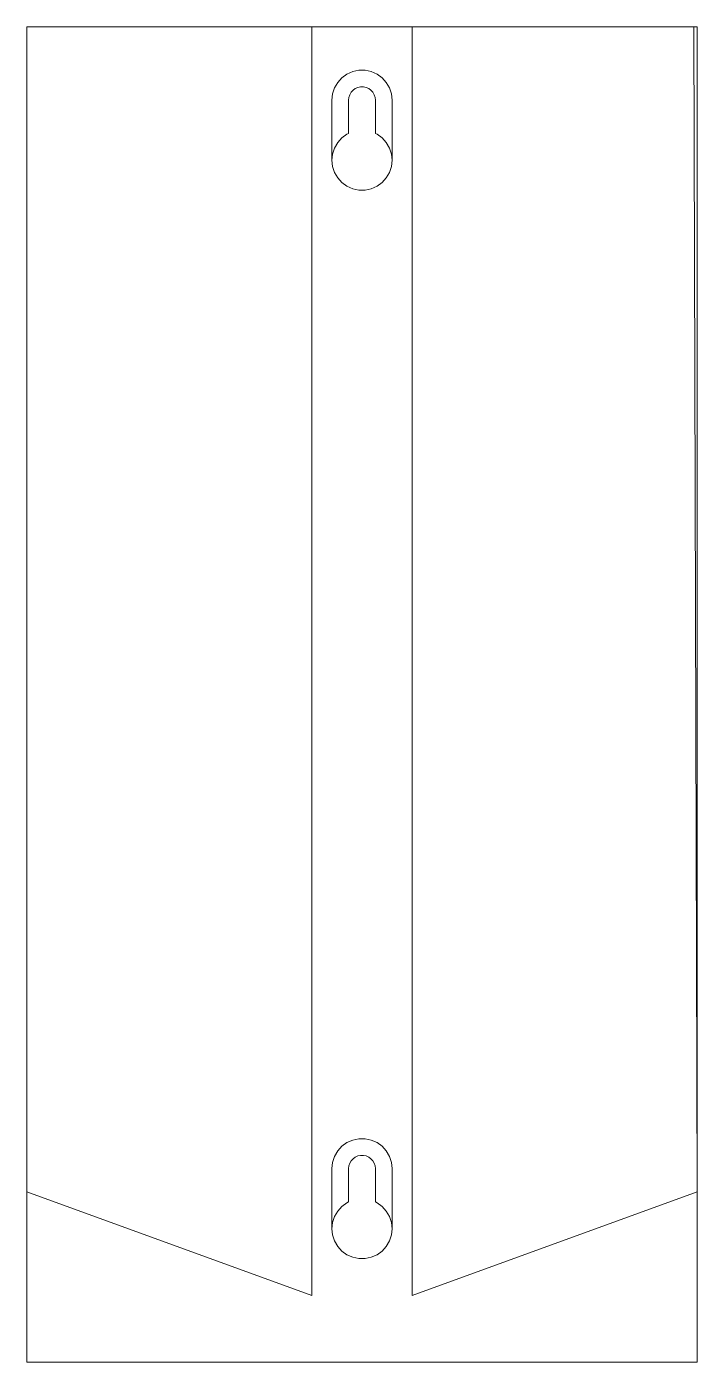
# Model space of a CAD drawing. Header units: millimetres. Extents: x 0 to 100, y 0 to 200.
import ezdxf

# ---------------------------------------------------------------- set-up
doc = ezdxf.new("R2010")
doc.units = ezdxf.units.MM
doc.layers.get('0').update_dxf_attribs({"linetype": 'CONTINUOUS', "lineweight": 0})
for name, color, linetype, lineweight in [('cut5.45Schraube', 7, 'CONTINUOUS', 0), ('cut7.7Bat', 7, 'CONTINUOUS', 0), ('cutAllRand', 7, 'CONTINUOUS', 0), ('cutAllSchrauben', 7, 'CONTINUOUS', 0)]:
    doc.layers.add(name, color=color, linetype=linetype, lineweight=lineweight)

msp = doc.modelspace()

# ---------------------------------------------------------------- linework, layer by layer
msp.add_line((0, 0), (0, 0))
at = {"layer": 'cut5.45Schraube'}
for points in [[(45.75, 180), (45.75, 189), (45.848, 189.936), (46.139, 190.83), (46.609, 191.645), (47.239, 192.344), (48, 192.897), (48.859, 193.28), (49.78, 193.475), (50.72, 193.475), (51.641, 193.28), (52.5, 192.897), (53.261, 192.344), (53.891, 191.645), (54.361, 190.83), (54.652, 189.936), (54.75, 189), (54.75, 180), (54.652, 179.064), (54.361, 178.17), (53.891, 177.355), (53.261, 176.656), (52.5, 176.103), (51.641, 175.72), (50.72, 175.525), (49.78, 175.525), (48.859, 175.72), (48, 176.103), (47.239, 176.656), (46.609, 177.355), (46.139, 178.17), (45.848, 179.064), (45.75, 180)], [(45.75, 20), (45.75, 29), (45.848, 29.936), (46.139, 30.83), (46.609, 31.645), (47.239, 32.344), (48, 32.897), (48.859, 33.28), (49.78, 33.475), (50.72, 33.475), (51.641, 33.28), (52.5, 32.897), (53.261, 32.344), (53.891, 31.645), (54.361, 30.83), (54.652, 29.936), (54.75, 29), (54.75, 20), (54.652, 19.064), (54.361, 18.17), (53.891, 17.355), (53.261, 16.656), (52.5, 16.103), (51.641, 15.72), (50.72, 15.525), (49.78, 15.525), (48.859, 15.72), (48, 16.103), (47.239, 16.656), (46.609, 17.355), (46.139, 18.17), (45.848, 19.064), (45.75, 20)]]:
    msp.add_lwpolyline(points, close=True, dxfattribs=at)
at = {"layer": 'cut7.7Bat'}
for p, q in [((0, 25.524), (0, 200)), ((0, 200), (42.75, 200)), ((42.75, 10), (42.75, 200)), ((57.75, 200), (57.75, 10)), ((57.75, 200), (100, 200)), ((100, 200), (100.5, 25.524)), ((0, 25.524), (42.75, 10)), ((57.75, 10), (100.5, 25.524))]:
    msp.add_line(p, q, dxfattribs=at)
at = {"layer": 'cutAllRand'}
msp.add_lwpolyline([(0, 0), (0, 200), (100.5, 200), (100.5, 0), (0, 0)], close=True, dxfattribs=at)
at = {"layer": 'cutAllSchrauben'}
for points in [[(45.75, 180), (45.848, 180.936), (46.139, 181.83), (46.609, 182.645), (47.239, 183.344), (48, 183.897), (48.25, 184.008), (48.25, 189), (48.294, 189.416), (48.423, 189.813), (48.632, 190.176), (48.912, 190.486), (49.25, 190.732), (49.632, 190.902), (50.041, 190.989), (50.459, 190.989), (50.868, 190.902), (51.25, 190.732), (51.588, 190.486), (51.868, 190.176), (52.077, 189.813), (52.206, 189.416), (52.25, 189), (52.25, 184.008), (52.5, 183.897), (53.261, 183.344), (53.891, 182.645), (54.361, 181.83), (54.652, 180.936), (54.75, 180), (54.652, 179.064), (54.361, 178.17), (53.891, 177.355), (53.261, 176.656), (52.5, 176.103), (51.641, 175.72), (50.72, 175.525), (49.78, 175.525), (48.859, 175.72), (48, 176.103), (47.239, 176.656), (46.609, 177.355), (46.139, 178.17), (45.848, 179.064), (45.75, 180)], [(45.75, 20), (45.848, 20.936), (46.139, 21.83), (46.609, 22.645), (47.239, 23.344), (48, 23.897), (48.25, 24.008), (48.25, 29), (48.294, 29.416), (48.423, 29.813), (48.632, 30.176), (48.912, 30.486), (49.25, 30.732), (49.632, 30.902), (50.041, 30.989), (50.459, 30.989), (50.868, 30.902), (51.25, 30.732), (51.588, 30.486), (51.868, 30.176), (52.077, 29.813), (52.206, 29.416), (52.25, 29), (52.25, 24.008), (52.5, 23.897), (53.261, 23.344), (53.891, 22.645), (54.361, 21.83), (54.652, 20.936), (54.75, 20), (54.652, 19.064), (54.361, 18.17), (53.891, 17.355), (53.261, 16.656), (52.5, 16.103), (51.641, 15.72), (50.72, 15.525), (49.78, 15.525), (48.859, 15.72), (48, 16.103), (47.239, 16.656), (46.609, 17.355), (46.139, 18.17), (45.848, 19.064), (45.75, 20)]]:
    msp.add_lwpolyline(points, close=True, dxfattribs=at)

doc.saveas('drawing.dxf')
